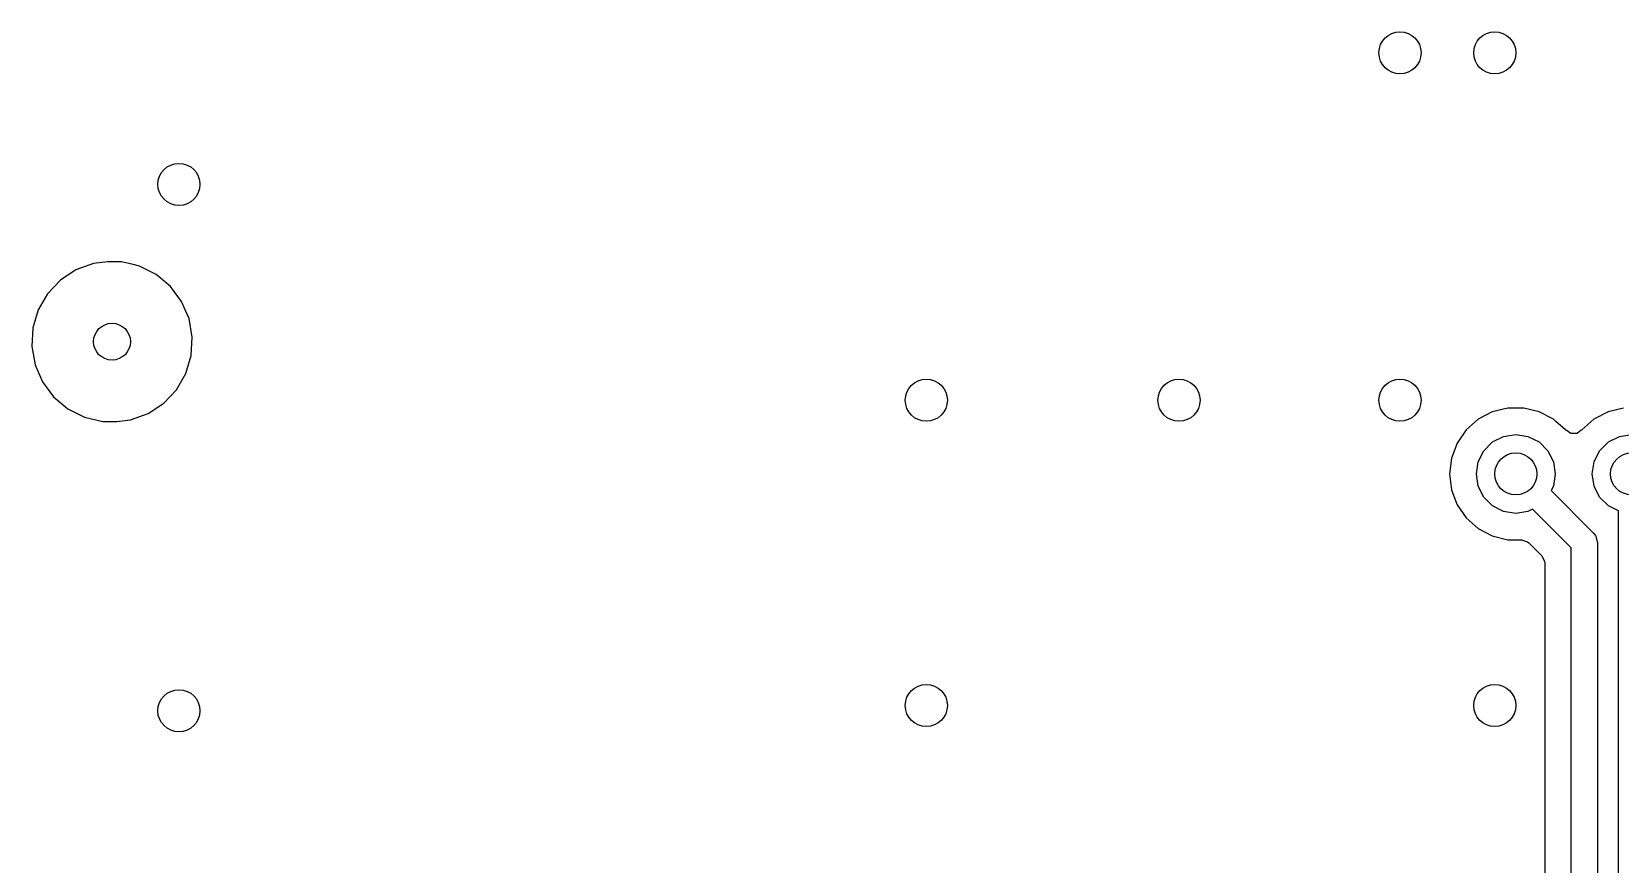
# Model space of a CAD drawing. Extents: x 0.02 to 3.98, y 0.02 to 3.98.
# Drawn here: x 0.981 to 1.575, y 0.545 to 0.856 of the extents above; entities that cross this region are included whole.
import ezdxf

# ---------------------------------------------------------------- set-up
doc = ezdxf.new("R2010")
doc.units = 0
doc.header["$MEASUREMENT"] = 0
doc.layers.add('BLACK', color=7, linetype='CONTINUOUS')

msp = doc.modelspace()

# ---------------------------------------------------------------- linework, layer by layer
at = {"layer": 'BLACK', "linetype": 'CONTINUOUS'}
for p, q in [((0.997706, 0.766867), (0.991874, 0.763032)), ((1.00427, 0.769255), (0.997706, 0.766867)), ((1.00946, 0.769862), (1.00427, 0.769255)), ((1.00427, 0.769255), (1.00427, 0.769255)), ((1.00427, 0.769255), (1.00427, 0.769255)), ((1.01469, 0.769862), (1.00946, 0.769862)), ((1.01906, 0.768827), (1.01469, 0.769862)), ((1.02148, 0.768252), (1.01906, 0.768827)), ((1.02772, 0.765119), (1.02148, 0.768252)), ((1.02148, 0.768252), (1.02148, 0.768252)), ((0.991874, 0.763032), (0.987084, 0.757954)), ((0.991874, 0.763032), (0.991874, 0.763032)), ((1.03307, 0.760632), (1.02772, 0.765119)), ((1.03724, 0.755033), (1.03307, 0.760632)), ((1.03307, 0.760632), (1.03307, 0.760632)), ((0.987084, 0.757954), (0.983593, 0.751909)), ((0.987084, 0.757954), (0.987084, 0.757954)), ((1.03859, 0.751909), (1.03724, 0.755033)), ((1.03724, 0.755033), (1.03724, 0.755033)), ((0.983593, 0.751909), (0.981591, 0.745221)), ((1.04, 0.748623), (1.03859, 0.751909)), ((1.04121, 0.741748), (1.04, 0.748623)), ((0.981591, 0.745221), (0.981185, 0.738252)), ((0.981591, 0.745221), (0.981591, 0.745221)), ((0.981185, 0.738252), (0.982398, 0.731377)), ((1.04081, 0.734779), (1.04121, 0.741748)), ((0.982398, 0.731377), (0.985162, 0.724967)), ((1.03881, 0.728092), (1.04081, 0.734779)), ((0.985162, 0.724967), (0.985163, 0.724967)), ((0.985163, 0.724967), (0.989331, 0.719368)), ((1.03532, 0.722046), (1.03881, 0.728092)), ((0.989331, 0.719368), (0.989331, 0.719368)), ((0.989331, 0.719368), (0.994679, 0.714881)), ((1.03053, 0.716968), (1.03532, 0.722046)), ((0.994679, 0.714881), (0.994679, 0.714881)), ((0.994679, 0.714881), (0.994679, 0.714881)), ((0.994679, 0.714881), (1.00092, 0.711748)), ((1.01813, 0.710745), (1.02469, 0.713132)), ((1.02469, 0.713132), (1.03053, 0.716968)), ((1.52742, 0.713746), (1.52213, 0.710967)), ((1.53323, 0.715177), (1.52742, 0.713746)), ((1.53921, 0.715177), (1.53323, 0.715177)), ((1.53323, 0.715177), (1.53323, 0.715177)), ((1.54502, 0.713746), (1.53921, 0.715177)), ((1.53921, 0.715177), (1.53921, 0.715177)), ((1.55031, 0.710967), (1.54502, 0.713746)), ((1.54502, 0.713746), (1.54502, 0.713746)), ((1.54502, 0.713746), (1.54502, 0.713746)), ((1.57073, 0.713746), (1.56544, 0.710967)), ((1.57654, 0.715177), (1.57073, 0.713746)), ((1.00092, 0.711748), (1.00771, 0.710138)), ((1.00771, 0.710138), (1.00771, 0.710138)), ((1.00771, 0.710138), (1.01294, 0.710138)), ((1.01294, 0.710138), (1.01813, 0.710745)), ((1.01294, 0.710138), (1.01294, 0.710138)), ((1.51765, 0.707001), (1.51426, 0.70208)), ((1.52213, 0.710967), (1.51765, 0.707001)), ((1.55125, 0.710138), (1.55031, 0.710967)), ((1.55479, 0.707001), (1.55125, 0.710138)), ((1.55494, 0.706825), (1.55479, 0.707001)), ((1.56096, 0.707001), (1.5608, 0.706825)), ((1.56544, 0.710967), (1.56096, 0.707001)), ((1.51426, 0.70208), (1.51213, 0.696488)), ((1.52428, 0.699229), (1.52754, 0.702495)), ((1.52754, 0.702495), (1.53166, 0.704592)), ((1.53166, 0.704592), (1.53622, 0.705315)), ((1.53622, 0.705315), (1.54078, 0.704592)), ((1.54078, 0.704592), (1.5449, 0.702495)), ((1.5449, 0.702495), (1.54816, 0.699229)), ((1.555, 0.706873), (1.55494, 0.706825)), ((1.55676, 0.705658), (1.555, 0.706873)), ((1.55917, 0.705715), (1.55676, 0.705658)), ((1.56072, 0.7069), (1.55917, 0.705715)), ((1.5608, 0.706825), (1.56072, 0.7069)), ((1.56758, 0.699229), (1.57085, 0.702495)), ((1.57085, 0.702495), (1.57497, 0.704592)), ((1.57497, 0.704592), (1.57953, 0.705315)), ((1.51213, 0.696488), (1.51141, 0.690551)), ((1.51213, 0.696488), (1.51213, 0.696488)), ((1.52146, 0.690551), (1.52218, 0.695113)), ((1.52218, 0.695113), (1.52428, 0.699229)), ((1.54816, 0.699229), (1.55026, 0.695113)), ((1.55026, 0.695113), (1.55098, 0.690551)), ((1.56476, 0.690551), (1.56549, 0.695113)), ((1.56549, 0.695113), (1.56758, 0.699229)), ((1.51141, 0.690551), (1.51141, 0.690551)), ((1.51141, 0.690551), (1.51213, 0.684615)), ((1.52218, 0.685989), (1.52146, 0.690551)), ((1.55098, 0.690551), (1.55026, 0.685989)), ((1.56549, 0.685989), (1.56476, 0.690551)), ((1.51213, 0.684615), (1.51213, 0.684615)), ((1.51213, 0.684615), (1.51419, 0.679205)), ((1.52428, 0.681873), (1.52218, 0.685989)), ((1.55026, 0.685989), (1.54941, 0.68432)), ((1.54941, 0.68432), (1.56531, 0.668422)), ((1.56758, 0.681873), (1.56549, 0.685989)), ((1.51419, 0.679205), (1.51426, 0.679023)), ((1.51426, 0.679023), (1.51765, 0.674101)), ((1.52754, 0.678607), (1.52428, 0.681873)), ((1.53166, 0.67651), (1.52754, 0.678607)), ((1.54245, 0.67736), (1.54078, 0.67651)), ((1.55691, 0.662903), (1.54245, 0.67736)), ((1.57085, 0.678607), (1.56758, 0.681873)), ((1.57461, 0.676693), (1.57085, 0.678607)), ((1.51765, 0.674101), (1.51765, 0.674101)), ((1.51765, 0.674101), (1.51765, 0.674101)), ((1.51765, 0.674101), (1.52213, 0.670136)), ((1.53622, 0.675787), (1.53166, 0.67651)), ((1.54078, 0.67651), (1.53622, 0.675787)), ((1.57461, 0.499253), (1.57461, 0.676693)), ((1.52213, 0.670136), (1.52742, 0.667356)), ((1.52742, 0.667356), (1.53323, 0.665925)), ((1.53323, 0.665925), (1.53323, 0.665925)), ((1.53323, 0.665925), (1.53832, 0.665925)), ((1.53832, 0.665925), (1.54062, 0.665181)), ((1.56531, 0.668422), (1.56584, 0.667718)), ((1.56584, 0.667718), (1.56597, 0.667602)), ((1.56597, 0.667602), (1.566, 0.667499)), ((1.566, 0.667499), (1.56615, 0.6673)), ((1.56615, 0.6673), (1.56641, 0.66611)), ((1.56641, 0.66611), (1.56675, 0.664942)), ((1.54062, 0.665181), (1.54108, 0.664784)), ((1.54108, 0.664784), (1.5459, 0.65996)), ((1.5459, 0.65996), (1.547, 0.657813)), ((1.55691, 0.506584), (1.55691, 0.662903)), ((1.56675, 0.664942), (1.56675, 0.504546)), ((1.547, 0.657813), (1.54705, 0.657204)), ((1.54705, 0.657204), (1.54705, 0.512284))]:
    msp.add_line(p, q, dxfattribs=at)
at = {"layer": 'BLACK'}
for centre, radius in [((1.49291, 0.848031), 0.007874), ((1.52835, 0.848031), 0.007874), ((1.03622, 0.798819), 0.007874), ((1.0112, 0.74), 0.00689), ((1.31575, 0.71811), 0.007874), ((1.41024, 0.71811), 0.007874), ((1.49291, 0.71811), 0.007874), ((1.53622, 0.690551), 0.007874), ((1.57953, 0.690551), 0.007874), ((1.03622, 0.601969), 0.007874), ((1.31575, 0.603937), 0.007874), ((1.52835, 0.603937), 0.007874)]:
    msp.add_circle(centre, radius, dxfattribs=at)

doc.saveas('drawing.dxf')
